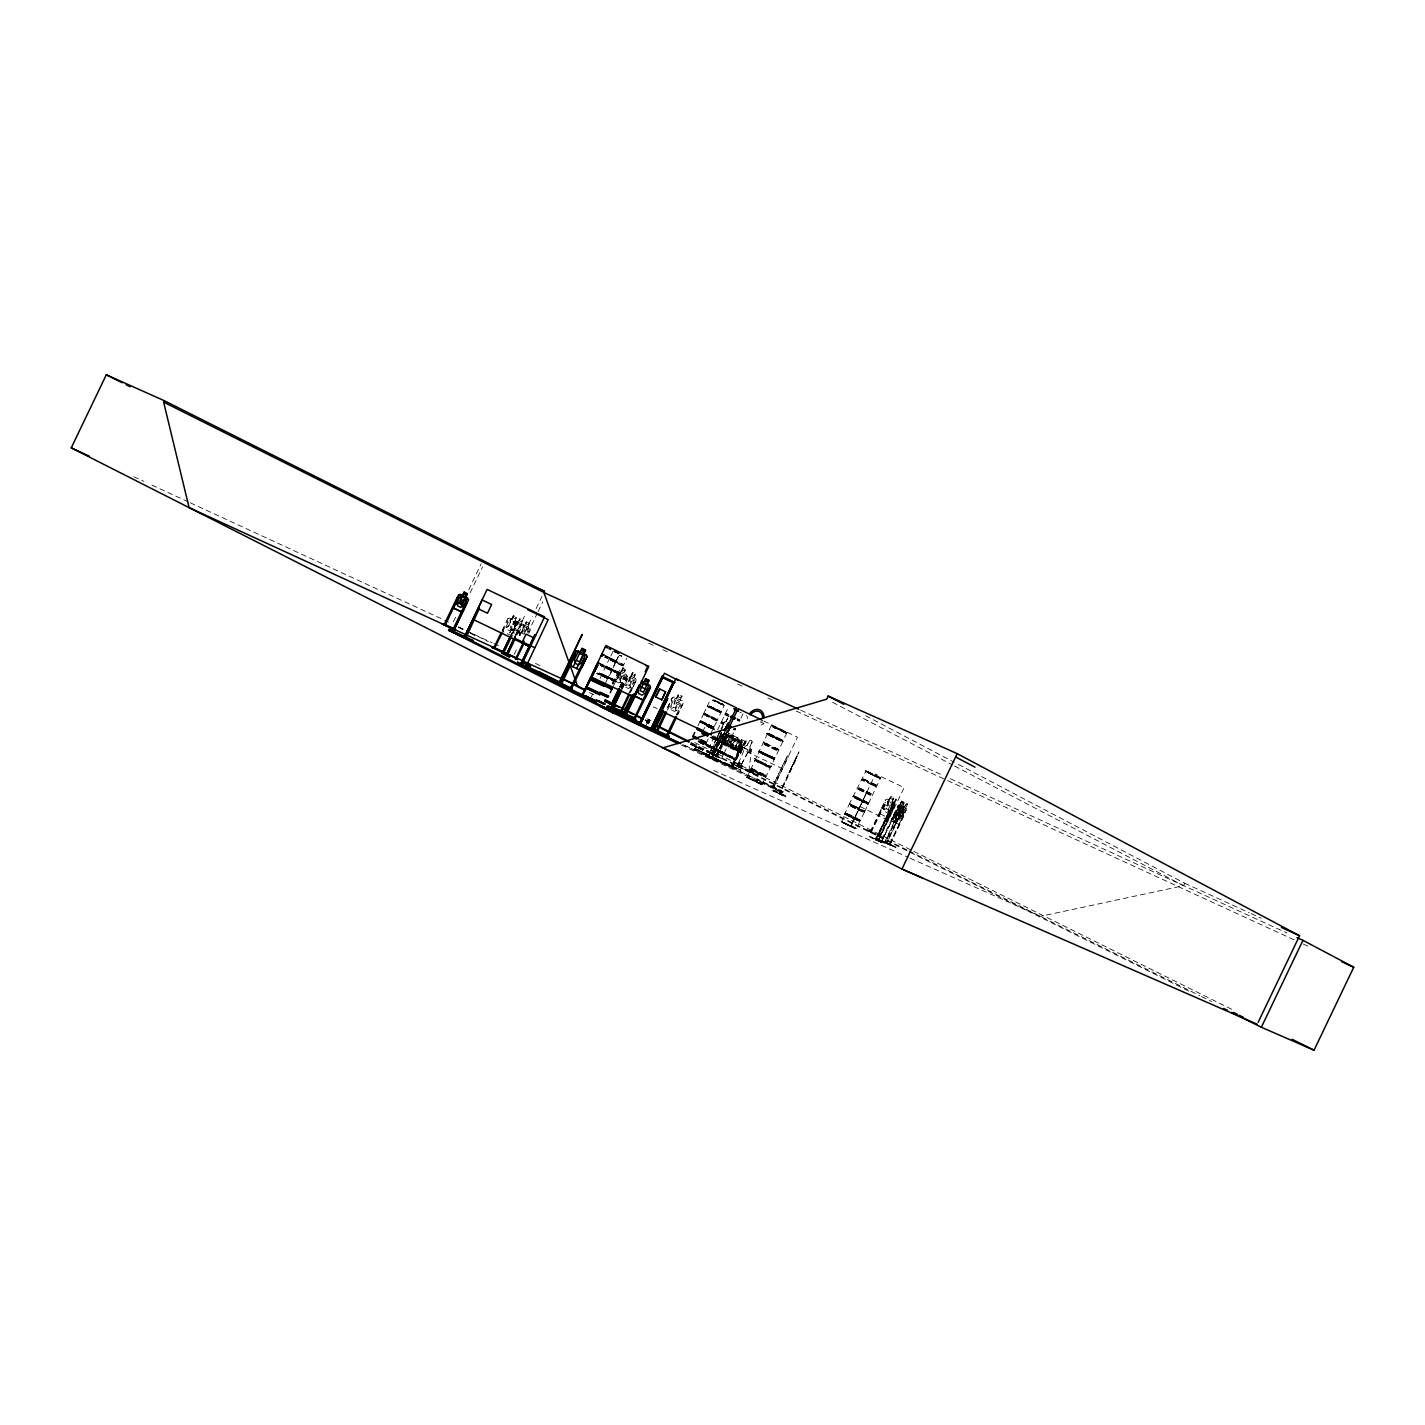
<?xml version="1.0" encoding="UTF-8"?>
<svg xmlns="http://www.w3.org/2000/svg" width="1425" height="1425" viewBox="0 0 1425 1425"><rect width="100%" height="100%" fill="white"/><g stroke="black" fill="none" stroke-linecap="round" stroke-linejoin="round"><path stroke-width="0.75" stroke-dasharray="5 3.75" d="M597.841 673.9L596.95 673.508L605.34 677.445L596.772 673.419M612.429 680.331L612.251 680.099M706.337 725.004L710.63 726.857M721.246 704.288L722.742 704.431M739.112 741.534C716.258 732.254 744.384 740.448 730.206 741.107L731.417 745.667L729.262 741.552C723.686 744.741 724.043 739.7 728.977 740.43L727.641 735.336L729.44 736.173M783.412 732.005L782.183 731.417L783.216 731.738M864.726 802.097L863.71 802.008M869.678 773.65L880.258 778.638M902.47 808.278L904.376 802.489L901.58 801.117L899.781 805.214M864.227 812.321L864.672 811.502L849.211 804.234L866.062 770.889M901.366 805.962L903.147 801.901L896.058 816.828L902.916 801.776L901.544 801.277M716.365 710.345L721.014 712.553L720.623 711.324M724.149 753.344L735.478 728.442M741.321 742.283L742.229 742.461L734.498 758.563L709.543 746.415L713.515 737.99L716.864 738.738L715.51 738.649M746.914 777.623L771.442 725.272L785.442 732.04M864.334 812.232L859.756 821.566L844.58 814.245L849.336 804.163M844.704 813.817L860.148 821.121L844.74 813.657M739.717 763.408C737.277 762.731 741.766 764.548 739.628 762.927M711.966 708.278L707.334 706.034L703.505 714.067L717.202 720.498L721.014 712.553L707.317 706.034L710.897 698.82M606.177 676.608L608.119 678.14L601.742 674.559L615.974 680.812M612.59 679.226L615.867 681.382L612.412 679.547M707.352 724.613C718.681 731.239 696.166 720.409 701.029 721.175M702.881 750.28L701.902 749.176M880.775 777.961L870.016 772.884M746.362 777.32L747.947 777.801M763.942 753.718L765.938 754.644L758.848 751.046L766.223 754.057M710.434 757.922L715.884 760.059L708.884 756.087M715.564 760.718L710.558 757.263M771.513 786.707L775.681 788.88M771.94 786.938L771.637 786.066L775.895 788.381L771.655 786.083M883.019 837.366L876.482 835.086M883.197 838.132L875.983 834.943M864.69 811.502L880.65 777.89L879.225 777.177M740.715 753.13C754.11 723.223 739.628 750.102 740.982 751.794M732.432 767.042L744.848 741.428M746.112 741.891L728.923 733.572L726.251 737.01L723.401 735.46M730.259 766.062L724.88 763.123M736.903 768.912L723.74 762.696M738.435 763.07L739.664 763.836L738.649 762.642M739.878 763.479C738.453 763.39 740.288 762.607 739.29 763.658M739.486 763.551L739.094 762.642M748.214 777.997L753.683 780.223M741.748 747.021L748.909 750.245L741.41 746.255M716.9 759.632C720.053 761.573 712.625 757.797 718.093 759.917M694.83 748.392L714.62 757.975M503.488 627.748L502.9 631.613L510.72 635.372M503.007 631.542L503.577 627.784M740.27 763.283L738.488 762.838L739.254 763.479M603.933 675.29L607.299 676.358M894.027 805.018L889.503 814.655L890.874 810.38C883.037 824.273 897.376 794.331 891.765 808.581L896.361 799.461L894.473 803.682M902.702 808.402L903.664 807.049L895.933 823.151M903.432 806.942L903.076 808.581L906.478 803.504L904.412 807.583M731.916 765.777L740.608 770.07M740.572 770.034L724.345 762.339L733.109 766.65M737.063 764.477L741.303 766.347M906.068 810.006L906.442 808.385M697.983 741.018L721.424 752.543M741.16 766.614L737.277 764.566M612.803 684.142L613.48 680.348L615.903 681.293M612.928 684.053L613.641 680.402L612.162 679.654M621.817 689.807L622.6 685.763M738.364 741.338L740.145 742.318L736.102 743.903L737.188 748.357L735.051 744.384C729.262 747.626 729.582 742.603 734.801 743.351L733.59 738.756L735.817 742.853C744.776 742.514 739.254 742.389 737.687 740.982M894.437 804.181L887.116 817.273L880.027 813.817L880.935 809.738M880.24 813.764L881.042 809.774M618.486 656.123L616.081 661.485L610.773 658.867M721.175 712.162L707.637 705.535L721.246 711.77M742.977 713.729L739.735 720.961L737.527 720.729M649.497 719.483L648.589 723.651L648.963 719.215L646.148 722.493L648.856 719.162L648.357 723.526M730.402 766.525L715.973 759.614L727.605 735.336L731.221 737.331M721.353 758.599L706.408 751.42L716.169 755.339M712.268 754.431L721.994 733.269M896.503 814.637L895.595 818.11L896.752 818.645L898.89 815.723M894.775 813.853L893.849 817.344L894.989 817.861C912.552 784.017 892.21 832.058 898.498 813.069L895.969 816.774L897.109 812.446C888.719 825.556 903.29 795.809 899.371 811.288L901.811 807.904L898.284 815.438L897.127 814.922M899.603 816.08L898.676 819.535L899.798 820.052L905.748 808.046M776.233 736.957L783.055 741.053L766.062 776.536L750.298 768.93M876.411 839.165L877.942 839.663M876.428 838.434L882.449 841.748M708.225 738.952L706.515 742.728L699.301 739.201M894.508 805.303L878.014 840.75L894.953 803.736M720.177 736.28L721.317 732.539L720.177 736.28L724.345 738.346L726.608 735.14M706.533 756.123L717.808 761.591L706.693 756.265M648.108 723.437L649.373 719.429L647.52 723.17M710.38 745.934L712.678 747.626L698.927 741.089M741.196 752.079L726.732 744.954L726.233 745.97L726.732 744.954M608.261 677.837L604.717 676.537M786.903 732.984L783.198 740.341L767.737 732.931L774.719 736.298M884.195 841.943L895.933 847.768L875.164 838.363L887.454 843.529M888.968 812.018L887.811 815.438L890.465 812.678M711.36 747.181L734.427 758.777L722.332 752.81M894.348 817.558L892.816 821.744L899.46 806.782M892.762 816.863C886.777 829.831 900.992 799.639 897.892 806.123L881.042 841.231L884.907 842.852L901.687 806.105L884.408 842.603L885.798 841.783M647.858 723.277L649.301 719.376M872.1 837.793L884.391 843.048L871.94 837.757M616.437 662.322L609.437 658.546L616.063 661.432L612.038 669.928L609.847 668.824M616.17 660.986L605.411 655.749M739.896 720.231L737.42 718.948M885.335 819.25C891.159 809.097 881.772 820.586 887.294 820.087L889.432 816.151M747.127 745.293L749.123 741.517A1.977 1.532 -64.7 0 1 751.349 740.394A1.977 1.532 -64.7 0 1 751.723 742.781L749.888 746.629L751.866 742.853A1.977 1.532 -64.7 0 0 751.349 740.394L751.207 740.341A1.977 1.532 -64.7 0 0 748.98 741.445L747.127 745.293A3.954 3.046 -65 0 0 743.886 750.619L737.883 764.619M769.055 746.718L762.624 743.618L778.086 751.011L771.637 747.911M791.035 768.538L788.969 772.688L798.98 751.866L778.958 793.689M797.056 756.034L791.819 766.864M773.241 790.572L785.87 796.468M796.254 758.011L796.967 755.998L791.908 767.113M910.076 858.171L1040.41 916.346L1183.605 885.691L1184.763 883.268L956.211 763.283M453.417 621.763L456.303 615.76M468.754 589.772L481.223 563.766M470.108 592.871L482.576 566.847M502.081 630.527L507.834 618.664L511.753 619.056L513.356 615.653L516.723 617.257L515.066 620.641L518.005 622.048M502.989 630.972L507.781 621.158L506.873 620.73M513.41 615.814L511.789 619.198L509.58 619.537L506.552 625.86L506.908 629.369L510.025 630.865L513 628.959L516.028 622.636L514.906 620.694L516.527 617.31M515.832 625.023L511.112 634.873L515.903 625.058L516.812 625.504M518.041 622.208L519.608 618.646L522.975 620.249L521.158 623.687L522.298 625.628L519.27 631.97L516.295 633.893L513.178 632.397L512.822 628.87L515.85 622.547L518.059 622.208M512.964 633.341L517.845 623.438L517.222 621.674L517.702 623.42M514.71 636.637L525.843 613.427M514.959 636.761L520.713 624.827L522.352 624.132M516.242 634.98L519.983 627.178M516.812 635.176L520.659 627.338L519.733 626.893M519.413 632.041L519.787 635.55C523.759 632.077 523.402 619.465 523.153 630.794L519.038 633.804L523.509 631.881M519.715 635.55L524.097 626.448L523.474 624.667M526.288 621.977L524.667 625.379L522.458 625.7M514.158 654.467L517.043 648.464M524.703 632.468L532.362 616.491M536.192 608.493L541.945 596.487M527.392 631.97L529.405 623.473L527.945 626.804L530.741 629.618M527.838 632.985L537.207 613.445M538.133 611.485L542.818 601.724M528.853 633.217L530.599 629.618M591.09 697.252L592.604 694.064M600.174 678.264L609.294 658.849L623.348 665.653L626.822 658.154M612.982 651.528L609.829 658.118L618.646 662.269M604.342 676.519L607.103 677.338L601.831 674.755M604.61 676.554C605.429 681.186 617.381 669.109 606.106 668.165M604.2 676.875L605.981 677.142M605.411 683.377C609.686 672.796 616.651 668.735 606.569 667.132M599.907 663.462L612.162 669.34L615.529 662.322L610.292 659.793M611.503 659.472L609.508 658.51L616.206 660.897L619.447 654.128M612.483 679.85L615.19 681.649M612.162 683.127L619.323 670.587L617.862 671.353M612.928 683.501L617.613 673.74M613.124 683.608L617.809 673.829L616.829 673.366C621.817 676.572 627.41 661.592 618.04 663.124M613.249 686.423L619.163 674.114L613.89 671.727M621.282 671.656L622.885 668.289M623.829 672.885C628.283 666.098 622.458 672.012 624.702 674.666L621.674 680.972L618.984 682.985L616.384 681.72L616.277 678.353L619.269 672.066L621.211 671.62L622.796 668.093L625.646 669.465M619.733 686.814L624.417 677.017L619.928 686.903M620.498 687.188L626.27 675.379L625.789 673.687L619.269 670.552M620.712 687.277L625.397 677.481L624.417 677.017M621.46 688.026L627.249 676.056L628.763 675.201L635.871 678.603L636.334 680.402L630.456 692.39M621.674 688.132L627.338 676.163M622.28 688.435L626.982 678.638L622.493 688.524M630.883 676.216L632.558 672.564L635.639 674.043L633.84 677.641M632.629 672.6L630.865 676.358L628.781 676.839L625.539 683.59L625.664 687.206L628.478 688.578L631.382 686.405L634.624 679.636L633.68 677.712L635.586 674.007M629.618 691.998L634.339 682.165L635.158 682.575M631.507 690.038L636.138 680.366L635.71 678.674M667.31 707.94L672.226 697.769L674.061 696.967L682.717 701.118L683.377 703.095L677.516 715.029M667.452 707.976L672.315 697.876M667.452 710.184L672.155 700.566L671.139 700.085M682.094 696.148L680.099 700.013L681.346 702.187L677.944 709.294L674.631 711.431L671.157 709.775L670.765 705.838L674.15 698.731L676.626 698.357L678.389 694.367L682.13 696.166M676.626 698.357L678.442 694.563M676.483 714.531L681.203 704.912L682.219 705.393M683.198 703.077L678.336 713.23L675.361 716.312M697.965 725.877L703.522 714.032L708.991 716.615M713.444 700.352L715.475 701.029M713.676 700.174L721.852 704.591M713.195 699.853L714.317 700.922M694.794 749.069L697.947 741.214L710.665 747.395M702.561 731.898L705.981 724.826M709.062 727.231L714.353 729.137M712.179 727.748L710.167 726.287M709.757 727.088C707.245 726.358 713.622 728.977 706.159 725.254M721.656 704.484L717.897 702.614M710.434 734.303L717.167 720.516L711.698 717.879M714.139 708.243L707.851 705.215L721.299 711.663L724.363 705.268M717.666 761.413L702.614 753.308M706.177 754.733L709.739 746.201M717.648 729.814L728.834 706.426M710.238 757.922L712.215 758.937L707.619 756.479L708.189 755.339L708.528 756.924M719.963 730.865L707.904 756.622L721.299 729.083M720.908 728.905L725.058 721.442L723.953 722.618M708.439 756.889L720.106 731.951M720.729 731.239L723.562 725.325M725.895 721.852L727.748 717.951M725.877 721.994L727.872 718.004M720.284 734.766L711.182 753.683L716.811 756.568M721.673 733.109L711.752 753.967L721.513 733.038M712.553 753.077L711.627 752.614L712.072 754.27M722.671 734.356L711.271 758.563L722.546 734.285M722.796 734.73L711.307 758.474M726.02 728.977L711.609 758.652M724.096 733.626L712.055 758.937L727.356 727.178M729.012 727.979L713.818 759.757L728.87 727.908M715.867 756.087L729.582 727.623M730.384 727.997L714.531 760.077L715.065 758.902L729.404 765.617M716.454 756.408L729.903 727.765M730.117 727.552L714.513 760.059M729.119 736.903L724.719 734.801M733.875 735.959L730.437 735.71L726.233 744.473L728.513 747.163M730.508 735.745L726.322 744.509L727.979 745.328L715.207 739.147M731.239 738.007C732.717 738.738 727.854 735.46 734.213 738.809M730.348 737.58L723.045 733.483L738.025 740.288M731.078 735.87L731.827 734.962L731.078 735.87L745.649 742.799L744.42 742.211M716.383 758.83L720.391 760.897L718.396 760.647M731.987 737.883C727.391 738.15 735.247 736.778 728.834 735.211M734.534 748.428L738.649 739.824M736.6 737.277L738.88 739.807L734.659 748.606L731.221 748.499M739.094 741.695L730.865 737.348M729.244 764.708L723.918 763.23M738.702 746.362C740.875 741.962 736.672 749.425 742.229 748.143L740.448 747.288M737.705 749.978L736.048 750.868L738.863 747.626M729.44 765.528L730.704 766.543L734.303 758.937L717.113 750.708M740.59 746.967L742.389 747.84L740.59 746.967L731.47 766.472L741.712 745.311L742.657 745.774L732.414 766.935L741.908 745.756L739.539 744.616M732.129 766.757L741.41 747.359M742.069 747.68L741.908 745.756M740.43 752.952L746.112 741.748M741.998 765.759L741.285 767.238L735.923 764.655L736.636 763.177M737.028 765.207L738.702 762.161L737.206 765.278M737.313 765.724L738.203 763.871M736.404 768.734L727.979 764.673M739.949 762.785L738.293 765.831L739.949 762.785L738.524 762.09M740.43 765.065L739.539 767.469M741.428 767.772L742.318 765.92L740.109 764.904L739.397 766.383L741.285 767.238M751.313 772.279C734.73 763.141 762.963 776.963 756.693 775.218M747.217 770.23L749.817 770.729L747.484 769.607M748.873 770.996L758.082 774.897M751.973 772.403L753.95 773.811M775.485 727.979C781.203 730.437 763.462 723.473 774.79 727.284M752.97 773.027L754.822 773.864M764.976 755.25L773.989 759.507L758.777 751.313M776.269 728.496L774.06 726.839M763.016 753.789L765.563 755.41L762.268 753.772M774.951 727.89L775.699 727.73M756.728 779.938L757.209 778.958L758.688 779.618L758.207 780.615L756.728 779.938L782.646 792.817L783.127 791.837L757.209 778.958M782.307 731.31L783.429 731.435L779.76 729.6M782.218 731.435L783.429 731.452M783.483 732.04L786.743 732.967L785.033 732.129M761.823 784.783L765.955 776.607L750.28 769.108M773.775 786.618L772.671 786.083L772.261 787.312L787.295 755.838L788.435 756.39L773.49 787.9M763.818 720.997L797.448 737.206L773.312 787.811L772.243 787.295L787.295 755.838M772.956 790.804L773.543 789.913L786.083 796.005L785.603 796.878L772.938 790.804L785.603 796.86M776.144 789.29L775.841 788.346M779.083 793.707L780.366 792.549M795.738 760.273L779.564 793.974L795.186 760.059M781.915 791.285L782.254 792.728L781.915 791.285L681.952 744.135M841.534 822.118L844.58 814.245L859.774 821.584L856.14 829.101L854.662 828.477M843.921 823.044L841.249 821.263M852.88 796.985L853.504 795.684L856.389 797.002M858.171 799.585L856.354 798.232L857.494 798.766M871.833 774.559L868.894 772.671M856.283 798.517L857.903 798.98L853.611 796.807M865.118 771.406L870.301 773.348M878.708 840.162L904.18 787.615L875.502 774.06L850.476 826.197L853.628 827.587L847.216 824.737L855.819 828.62M850.992 826.447L866.062 793.778L851.063 826.482L851.847 825.396M864.922 802.596L864.209 801.865M876.909 776.928L875.823 776.572L876.998 776.572M866.418 830.169L873.917 832.823L866.489 830.116M879.474 835.175L879.225 836.404L894.633 804.217L894.134 802.364L887.223 799.051L885.566 799.87L870.194 831.897L871.067 830.971M870.533 832.058L885.727 800.013M871.067 832.342L885.584 802.613L870.907 832.253M894.205 802.4C888.808 801.937 898.071 796.29 890.946 796.326L889.253 800.031L887.152 799.015M892.103 801.545L893.938 797.751M893.796 803.201L892.21 804.27L875.36 839.735L892.869 806.123L878.245 835.905M877.729 840.572L875.36 839.735L892.941 803.451L892.032 801.509M893.76 803.344L895.613 799.087L892.602 804.448M879.189 835.014L878.299 835.941M877.444 840.465L878.869 839.663L878.032 839.289M894.152 807.298L878.459 840.055M881.042 841.231L881.968 840.18L881.915 841.623M897.483 808.883L881.594 841.498L899.62 805.303M899.763 805.357L901.58 801.117M884.961 842.87L885.246 841.516M900.778 810.415L885.281 842.994L881.576 841.498M902.684 808.331L885.958 843.244L889.895 844.9L905.534 812.66M902.292 811.128L886.564 843.547L886.528 842.068M903.129 808.545L886.51 843.511M886.831 843.636L887.401 842.46M905.659 808.171L907.654 804.074L906.336 803.433M886.243 843.351L890.144 844.989L889.806 843.404L889.289 844.598L906.14 809.988L889.61 844.74M892.335 845.524L875.431 838.274M896.04 847.038L875.68 837.793M785.905 796.237L773.294 790.091M796.254 757.512L796.931 756.141M723.116 735.371L720.676 738.702L717.416 737.046M645.329 726.661L649.123 719.304M616.01 662.732L609.188 659.437L623.117 665.92M715.724 740.127C707.691 737.152 724.951 742.942 711.788 737.01M724.345 754.698C709.507 747.929 715.386 749.657 709.686 746.433M845.292 812.784L860.504 820.07L845.328 812.784M747.769 752.507L740.608 765.973L747.769 752.507A3.954 3.046 -65 0 0 749.888 746.629M869.784 836.208L881.754 842.638M869.357 836.796L881.612 842.692M646.897 722.867L649.034 719.269L646.647 722.707M893.992 822.118L896.218 818.413L893.956 822.278M901.01 820.586L898.765 824.416L901.17 820.693M895.737 823.044L898.017 819.25M701.902 721.691L700.031 721.21L701.296 721.762M725.022 723.081L721.495 721.745L723.971 722.938M880.365 840.376L896.04 847.109M700.103 721.175L712.518 727.106M705.82 724.773L709.009 726.714M771.513 725.307L775.129 727.445M739.878 752.632L740.822 752.988M702.543 753.344L713.177 758.991M724.256 738.15L726.447 735.051M767.63 733.091L783.055 740.929L775.984 737.509M847.519 824.754L851.776 826.518M847.768 824.238L845.755 823.543M646.398 722.618L648.892 719.197M893.261 803.112L892.21 804.199M706.925 751.011L721.549 758.795M715.671 755.731L706.693 751.456M739.913 763.711L738.31 762.892M615.938 661.823L613.801 660.862M751.331 749.675C749.853 750.886 746.166 752.863 748.232 749.051C753.077 746.629 752.24 755.713 748 751.598M724.096 762.803L740.679 770.854M887.045 817.238L889.823 814.067M619.305 687.295L621.941 684.428M628.888 693.084L631.667 690.145M899.335 806.799L900.564 805.57M899.46 806.853L900.511 805.713M724.719 734.196L726.928 731.809M696.273 749.318L697.662 750.227M721.264 722.101L723.651 723.401M844.954 813.248L860.362 820.693L845.096 813.069M510.702 635.229L513.392 632.486M866.881 830.276L873.632 833.269M867.184 829.795L873.828 832.841M723.971 742.888L725.699 743.636C719.821 741.338 732.129 746.54 726.429 744.117M715.51 760.558L710.398 757.797M724.666 763.586L720.231 761.431L723.633 754.128L719.607 751.83L721.406 752.721M863.675 801.705L868.484 803.807L867.059 802.132M849.211 804.234L864.654 811.644M737.99 741L738.738 741.356M876.304 776.785L877.159 777.195M604.236 676.75L605.661 677.659M726.162 736.974L728.941 735.977M738.898 747.484L737.046 748.891L731.755 746.29L730.384 743.316L732.04 739.824L735.211 739.076L740.519 741.641L740.572 743.993L743.512 745.257M889.645 810.326L886.742 812.553L883.945 811.181L883.874 807.53L890.946 796.326M524.525 631.489L528.515 628.603L524.186 630.349L523.919 626.43M760.825 751.777L762.197 752.863M706.177 724.862L702.24 723.045L703.843 723.366M868.609 773.045L879.831 778.424M757.779 775.467L734.908 765.172L736.315 763.016L738.524 764.032L737.812 765.528L735.923 764.655M758.047 775.859L735.728 765.599M739.041 767.256L735.71 765.563M739.486 741.338L730.74 736.048M742.122 742.585L739.486 741.321M754.662 774.22L753.825 773.241L757.922 775.271M761.092 725.04L763.942 723.651L762.713 723.063A10.67 8.158 -64 0 0 763.658 720.444M727.427 734.303L729.012 733.608M507.906 618.753L509.473 618.094L530.029 627.944M515.743 620.962L514.069 621.656L509.152 634.624L514.354 621.834L511.254 620.338L508.208 626.662L511.326 628.158M900.297 807.138L896.539 814.655L895.399 814.138L898.979 806.639L897.982 810.665L900.743 807.458M742.942 747.021L739.86 745.863L742.71 747.484M865.812 801.634L854.662 796.682L859.881 799.496M734.196 739.13L729.974 740.002L727.516 736.048L730.633 737.544L727.498 736.048M747.145 777.106L762.161 784.694L758.812 783.055M755.108 781.043L762.161 784.231L750.013 778.264M739.468 767.149L738.667 766.739M772.493 758.278L774.505 758.367M720.213 761.413L718.752 760.469M880.561 778.21L868.983 772.706M606.89 677.16L615.547 680.972M858.117 798.196L853.147 795.934L867.843 803.166M868.306 803.842L866.685 803.023L867.807 803.611M847.857 824.647L840.999 821.78M730.491 735.852L733.839 736.102M730.419 766.579L721.905 762.589M727.48 764.922L730.704 766.044M716.419 759.187L718.645 760.665M708.599 755.678L709.08 755.784M704.075 753.023L708.581 754.983M706.426 754.252L708.813 755.713L707.53 755.036M707.103 754.876L705.945 754.502M695.453 748.659L694.581 748.837M702.828 750.227L701.688 749.639M702.828 749.96L696.451 747.359M702.863 749.764L696.593 747.092M712.001 748.588L698.571 742.051M705.856 743.547L706.533 742.763L700.085 739.807M774.167 759.062L771.602 757.298L772.973 758.064M706.497 742.229L704.377 741.089M774.505 758.349L770.141 755.945M758.848 751.652L763.105 753.825L761.983 753.807M771.78 757.013L759.204 750.761L761.003 751.581M729.885 736.743L733.43 738.524M731.025 736.921L731.933 737.17L724.221 733.145M731.809 736.85L725.325 733.537M878.299 840.857L875.556 839.806M713.177 728.264L712.162 727.748M710.861 725.735L713.498 726.946M713.854 727.106L702.133 721.478M856.372 828.531L851.687 826.144M761.858 784.748L746.86 777.605M746.682 777.053L750.031 778.264M753.522 780.544L746.914 777.605M881.861 840.554L885.228 841.961M886.795 842.567L890.091 843.956M730.615 766.062L729.083 765.332M749.586 770.996C747.947 765.973 752.453 756.657 750.191 750.013M707.993 755.392L706.319 754.413M720.266 760.879L718.61 760.148M606.712 678.104L605.554 677.534L607.691 678.585L604.485 676.875M706.8 754.324L708.225 754.929M615.689 681.399L614.798 681.025M778.745 749.443L772.368 746.379M601.653 675.218L605.999 677.303M603.844 676.269L605.215 676.928M885.424 819.126L887.33 819.945L889.449 816.169M751.581 768.431L764.94 774.826M604.699 675.895L602.223 674.506M875.876 839.984L893.137 804.644L889.36 812.197M698.588 742.069L710.363 747.858M724.007 753.362L722.35 752.632M653.202 706.871L657.228 708.599M705.874 743.565L699.657 740.679M732.931 767.167L742.122 748.089M737.313 750.583L728.407 746.183M761.253 784.534L756.853 782.503M841.641 821.637L842.781 821.904M847.216 824.737L853.682 827.391L849.763 825.2M854.893 827.961L855.891 828.406M714.994 700.815L718.734 703.113M774.577 727.195L782.183 730.882M714.833 701.011L713.123 700.352L717.007 702.258M786.725 733.002L782.2 730.847M748.535 777.569L747.021 777.284M747.163 777.605L748.285 778.103M723.775 705.5L720.676 704.021L723.027 705.143M786.012 733.216L775.271 727.872M721.157 722.19L722.92 723.027M695.311 748.82L697.912 749.782M696.362 749.318L695.204 749.105L701.171 751.901M718.556 760.38L719.767 761.146M713.604 770.462L908.063 857.262M880.062 777.64L879.029 777.159M868.413 803.522L861.751 800.191M859.524 800.262L852.88 797.02L857.654 799.372M856.55 798.659L868.039 804.288L864.441 802.524M868.003 804.306L866.56 803.611M763.818 776.358L765.581 777.088L750.156 769.66L763.836 776.358M870.105 773.597L865.794 771.21M854.056 795.969L854.858 796.539M868.68 802.952L861.983 799.692L865.563 801.669M853.183 796.237L859.916 799.443M868.662 803.219L865.634 801.456M751.563 768.431L757.904 771.388M762.072 753.326L765.795 754.929M763.426 753.985L769.233 756.693M763.248 754.413L761.823 753.558M769.856 757.316L771.067 758.082L769.215 756.728M721.941 751.83C716.294 749.621 738.15 759.258 732.877 757.227M722.511 752.097L724.256 752.845L721.798 751.581M721.62 752.275C715.902 749.479 727.872 755.784 722.137 753.059M721.246 753.255L719.5 752.507L733.911 759.4L728.068 756.479M721.816 753.522L723.562 754.252L710.986 748.143M871.904 831.398L870.835 830.882M879.118 834.979L879.938 835.388M783.127 791.837L781.648 791.16L781.167 792.158L782.646 792.817M878.584 835.121L871.53 831.612M705.945 741.98L700.298 739.343M712.072 746.896L709.899 745.97L726.875 754.146M734.89 765.136L757.868 775.503M1184.763 883.268L1249.208 912.73M1251.221 913.639L1261.303 918.252M611.485 670.765L600.691 665.582M708.528 726.964L714.157 729.547L708.973 727.178L709.846 727.605M741.428 741.98L739.611 741.018L740.751 741.926M731.916 737.847L730.045 736.868M857.405 809.257L864.084 812.588L848.89 805.25L850.44 806.087M854.911 827.961L851.776 826.518M854.697 828.495L841.498 822.1M800.707 710.184L942.281 775.058M950.368 778.762L1286.953 933.001M615.867 661.877L605.019 656.658L606.658 657.477M700.174 721.531L706.373 724.434M712.838 727.623L713.889 727.445L707.317 724.666M700.601 722.208L703.095 723.473M706.052 724.862L707.744 725.628M710.879 726.982L712.642 727.961M727.356 765.172L728.763 765.831M648.66 643.209L654.716 645.988M662.803 649.711L668.859 652.49M737.562 684.053L743.618 686.832M767.861 697.983L773.918 700.762M796.147 710.986L945.648 779.689M947.661 780.615L1295.165 940.304M1303.234 944.009L1309.308 946.806M615.529 662.322L604.841 657.174M612.002 680.117L613.498 680.901L597.2 673.063L610.417 679.44M726.02 743.298L724.648 742.728M726.59 743.565L728.335 744.349L724.63 742.728L724.506 740.448L721.62 739.183M725.485 744.188L723.686 743.369L738.435 750.369L711.592 737.438M725.325 744.723L723.633 743.832L734.89 749.443M725.895 744.99L727.267 745.56M737.331 750.583L734.873 749.443M458.458 627.214L464.354 629.939M466.331 630.848L491.928 642.657M493.905 643.566L499.801 646.291M691.196 744.26L692.639 744.705M691.054 744.527L695.703 746.718M699.764 748.944C705.428 752.97 708.492 740.341 700.637 740.911M707.833 754.769L709.258 755.428M719.5 760.558L713.676 757.851M706.96 754.947L698.357 750.868M720.943 761.805L706.141 754.716M771.709 725.735L772.653 726.216M785.407 732.005L786.903 732.717L783.679 731.078M774.096 727.284L775.538 727.979M775.004 727.73L774.452 727.658M615.101 680.402L616.027 680.58L615.048 680.099M602.169 674.613L604.788 675.699M133.772 476.734L143.872 481.383M151.941 485.106L188.243 501.867M190.255 502.793L448.43 621.977M869.998 773.704L865.367 770.604L870.265 772.849L868.484 772.047M715.101 701.296L712.999 700.281M866.899 771.673L865.296 770.943M870.372 773.882L869.784 773.116M614.549 670.356L619.768 672.867L606.195 666.366M528.711 631.204L529.708 631.667M723.188 742.924L723.633 744.776L740.626 753.184M737.776 750.084L741.962 741.356L740.644 743.868M700.298 741.125L705.215 743.44M711.039 746.433L707.922 744.972M711.663 746.718L721.798 751.581M710.879 746.949L698.517 740.982M732.877 757.245L727.908 754.894M711.146 747.626L716.152 749.978M876.464 785.175L861.858 778.157L868.573 781.345M729.636 737.152L731.47 738.114M740.056 742.193L741.089 742.674M772.884 757.352L774.63 758.136L772.831 757.601M760.683 752.168L758.919 751.331L760.327 752.044M770.961 757.459L772.51 758.26M759.258 752.436L762.126 753.7M763.658 754.591L761.573 753.593M853.557 796.771L854.555 797.198M854.786 797.02L853.771 796.45L863.692 801.669M724.345 740.519L723.74 744.669M741.712 749.016L738.827 747.448M715.35 759.044L714.477 758.652M843.885 823.027L847.537 824.754L845.631 823.81M772.671 726.18L774.042 726.875M701.029 721.192L706.729 723.686M712.999 727.302L710.238 726.322L712.838 727.605M605.643 677.641L606.765 678.158M700.583 722.19L702.899 723.294M712.625 728.015L709.81 726.608L710.79 726.946M729.992 736.422L731.096 736.868M728.139 735.834L729.279 736.422M741.463 742.015L735.46 739.147M706.355 725.859L708.813 727.106M738.417 740.822L740.305 741.784M740.288 741.802L741.338 742.265M727.569 736.084L730.882 737.847M715.101 737.954L712.001 736.493M715.724 738.257L720.658 740.59M735.567 748.018L738.684 749.425L726.732 743.779M715.421 738.702L724.114 742.853M714.727 738.916C709.971 736.636 723.063 742.781 712.482 737.705M714.424 739.379L709.472 737.046M715.047 739.682L719.981 741.998M851.099 804.43L854.216 805.891M692.514 744.883L694.207 745.435M692.39 745.168L695.827 746.451M697.787 749.96L699.568 750.565M697.644 750.262L699.337 751.046M703.861 753.487L707.103 754.662L695.026 748.57M708.991 755.891L710.701 756.693M712.607 757.779L712.767 757.779M719.233 761.021L722.778 762.696M757.103 781.969L758.884 782.806M845.88 823.347L841.124 821.495M783.91 731.684L785.3 732.343M775.752 728.264L772.457 726.679M782.646 731.631L785.852 733.109M866.917 771.637L870.248 773.33M877.604 776.483L879.065 777.195M722.172 703.914L723.348 704.502M723.223 704.752L720.605 703.487M716.169 720.605L715.724 720.391M615.173 680.206L607.282 676.358M599.248 673.277L608.243 677.552M702.151 721.495L700.566 720.747L704.164 722.528M607.246 677.053L602.935 674.916L606.195 676.59M782.325 730.526L784.053 731.346M877.622 776.518L873.935 774.755M760.38 721.958L761.609 722.546A8.906 6.804 -64 0 0 762.411 720.355M876.482 785.175L870.337 782.254M893.119 803.041L895.007 803.932M764.049 742.407L769.803 745.186M778.762 749.461L764.032 742.389M741.428 739.628L741.962 741.356L741.338 739.735M701.848 721.994L706.533 724.132M605.963 677.285L602.597 675.682M703.594 723.704L702.115 722.992M707.708 725.628L709.151 726.287M760.986 751.563L762.482 752.275M867.13 802.489L864.084 800.814M863.96 802.132L864.868 802.72M735.567 748.018L732.022 746.326M728.424 746.183L720.961 742.657M682.682 744.527L782.735 791.73M681.471 745.132L782.254 792.728M720.712 703.255L722.19 703.95M728.05 714.424L725.557 713.248L727.302 714.103M727.73 714.887L725.218 713.693L728.407 715.243M737.259 719.483L739.807 720.676L738.061 719.839M722.724 723.473L720.925 722.635L723.437 723.847M733.768 728.781L735.514 729.618L734.267 728.994M716.169 720.623L703.398 714.495L708.795 717.096M626.359 678.336L627.196 678.728M722.564 724.007L720.801 723.17L723.277 724.363M733.447 729.244L735.175 730.063L733.928 729.44M884.765 802.222L885.584 802.613M893.457 806.408L892.638 806.016M605.643 675.575L599.337 673.099M769.625 755.802L772.92 757.37L769.536 756.034M762.339 752.471L766.116 754.252M856.265 797.216L864.013 801.01M736.957 740.768L735.104 739.878L738.649 741.552M771.192 757.192L769.34 756.39L773.918 758.438M865.581 802.15L855.944 797.875M713.408 735.87L721.246 739.593M722.902 740.359L782.378 768.663M694.118 745.613L697.591 747.27M699.461 750.743L708.546 755.535M702.133 752.347L704.003 753.219M710.808 756.408L712.66 757.263M713.587 758.047L715.457 758.919M721.05 761.538L722.902 762.393M755.001 781.274L757.013 782.2M775.913 727.391L777.89 728.3M775.396 727.587L780.383 729.653M870.105 773.152L872.047 774.113M873.561 775.521L875.484 776.447M714.78 700.316L716.454 701.1M714.424 700.548L716.33 701.367M729.119 716.08L725.022 714.014L728.193 715.671M737.046 719.91L739.628 721.103L737.847 720.266M871.851 784.178C887.864 791.801 850.387 773.793 865.919 781.345M728.941 716.597L724.88 714.673L728.033 716.205M871.548 784.676C887.722 792.353 850.529 774.559 865.723 781.88M898.819 804.911L906.567 808.438M626.27 675.379L625.7 673.776M733.982 728.353L735.728 729.173L734.481 728.567M617.15 673.312L605.269 667.613L606.248 668.076M709.294 724.987L710.808 725.931M605.393 676.038L612.447 679.493M610.791 678.674L612.59 679.208M598.874 673.793L607.014 676.911M604.36 676.073L605.483 676.608M610.417 679.44L612.892 680.544M708.991 726.572L712.5 728.228M721.638 741.232L730.936 745.631M730.704 746.13L712.696 737.259M731.791 746.825L738.56 749.978L726.429 744.242M762.286 762.268C733.928 749.069 791.249 775.984 763.693 763.141M854.216 805.891L864.797 811.074L849.603 803.753L851.17 804.573M762.019 762.803L754.876 759.489L770.569 766.988L763.444 763.693M699.889 740.216L706.355 743.155L700.868 740.466M706.087 744.099L707.94 744.972M724.345 754.698L728.068 756.479M849.941 814.851L851.847 815.759M759.276 772.332L766.329 775.556L764.922 774.808M757.655 771.905L750.53 768.609L766.187 776.144L759.044 772.884M717.309 701.617L719.055 702.454M619.59 655.251L621.371 656.106M717.185 701.848L718.93 702.721M605.518 655.749L609.116 657.477M612.554 659.169L608.974 657.459M613.373 659.757L623.669 664.709L618.646 662.269M612.358 659.686L605.233 656.212L608.742 657.94M775.752 737.972C802.827 751.011 749.283 725.236 772.225 736.333M868.324 781.862L861.502 778.638L876.945 786.012L870.105 782.77M613.106 660.202L623.527 665.35L618.45 662.767M773.989 737.829L767.077 734.498L782.467 741.873L780.74 741.018M775.485 738.506L780.757 741.036M529.601 623.42L526.235 621.817L524.614 625.201L521.318 623.633M520.642 624.845L517.524 623.348L514.478 629.672L517.596 631.168M524.115 626.501L527.232 627.998L524.204 634.339L521.087 632.842M609.045 668.307L619.643 673.384L614.353 670.837M608.457 668.183L599.604 663.925L602.935 665.546M612.714 670.088L606.587 667.256M863.782 791.356L857.013 788.096L872.421 795.488L865.598 792.193M604.378 667.381L600.78 665.653M707.477 724.363L709.223 725.165M599.266 672.974L601.118 673.829M607.192 676.554L610.915 678.407M599.159 673.17L603.897 675.771M599.034 673.455L602.971 675.094M725.236 733.75L727.088 734.623M706.996 725.343L710.861 727.106M732.379 737.901L734.338 738.542M767.647 754.858L769.625 755.82M713.212 729.226L715.065 730.099M767.558 755.09L769.553 756.016M767.363 755.446L769.393 756.337M857.512 798.784L856.354 798.232M861.519 801.242L863.443 802.168M778.371 728.674L772.047 725.628M779.92 729.262L785.175 731.827M776.055 728.478L774.274 727.623L778.014 729.44M779.546 730.045L783.305 731.862M718.218 701.937L719.946 702.792M718.093 702.222L719.839 703.024M774.452 736.832L767.452 733.447M715.012 708.617L720.623 711.324M610.559 659.312L614.62 660.968M604.734 657.157L606.462 657.976M617.987 663.64L623.028 666.081M711.788 708.742C696.397 701.296 731.417 718.182 716.098 710.79M900.796 803.379L901.437 802.043M903.236 804.555L903.877 803.237M905.57 805.677L906.193 804.341M709.436 715.76L704.377 713.319M712.09 717.007L717.488 719.607L704.377 713.319M603.202 665.065L599.961 663.516M606.783 666.757L611.129 668.752M864.262 790.376L857.583 787.152L872.777 794.438L866.062 791.196M609.989 668.289L612.162 669.34M709.187 716.205C687.028 705.535 734.783 728.442 711.894 717.47M863.995 790.893L857.209 787.615L872.634 795.007L865.812 791.73M608.974 668.806L610.684 669.625M614.139 671.264L619.537 673.74L605.393 667.007L607.495 668.111M769.518 745.702C745.132 733.893 797.394 759.133 772.136 746.914M711.449 718.325L715.724 720.391M771.905 747.395L778.495 750.53L762.749 742.942L769.286 746.183M610.47 670.124L606.231 668.076M863.532 791.873L856.87 788.613L872.047 795.952L865.331 792.692M708.403 724.702L702.578 721.994M708.474 724.523L713.676 727.569L712.518 727.017M610.844 678.068L615.066 680.117M605.643 675.877L610.63 678.532M703.879 723.045L710.558 726.483L703.54 723.223M724.31 732.949L729.44 735.656M604.681 675.575L602.009 674.417M607.192 676.982L615.796 681.15M610.63 678.532L612.305 679.333M599.106 673.58L604.432 676.127M714.495 728.87L709.899 726.768M724.078 733.43L733.269 738.132L734.641 741.107L732.984 744.58L729.814 745.346L724.541 742.763M598.928 673.936L600.798 674.827M606.836 677.73L608.618 678.603M768.128 755.25L763.568 753.148M722.849 733.911L728.905 736.725L727.338 735.977M765.368 754.413L767.95 755.624M748.624 770.533L747.341 769.892M694.83 746.237L701.723 749.657M711.805 756.942L714.531 758.171M711.716 757.138L717.737 760.095M847.679 824.434L849.674 825.413M753.077 780.081L762.143 784.516M868.306 772.065L877.853 776.536M868.163 772.35L869.998 773.205M714.014 700.031L715.599 700.779M727.302 714.103L728.709 714.78M736.814 718.627L738.221 719.304M602.882 674.933L604.592 675.771M860.166 798.908L855.053 796.45M602.739 675.201L604.467 676.056M612.144 679.689L605.269 676.501M858.224 798L860.059 799.14M861.591 800.547L865.242 802.346M763.408 753.54L761.698 752.632L773.793 758.83M767.968 755.535L769.874 756.55M861.341 801.01L865.011 802.792M710.434 737.313L716.169 740.145M739.878 712.197L741.285 712.874M721.513 703.522L722.849 704.199M712.393 700.049L713.729 700.708M738.221 719.287L739.842 720.088M903.129 802.043L904.394 802.667M906.318 803.593L907.565 804.181M703.932 722.974L701.296 721.691M709.793 726.073L713.195 727.73M606.159 676.269L607.317 676.822L602.49 674.132M769.892 756.461L771.602 757.387M769.749 756.835L771.459 757.673M857.672 808.741L864.441 812.108L849.033 804.68L855.784 808.046M855.552 808.581L850.44 806.087M701.26 739.575L704.377 741.107M877.836 776.5L879.243 777.213M866.917 771.388L868.342 772.065M783.055 731.827L784.765 732.592M729.493 735.46L731.542 736.707M865.367 802.026L866.81 802.756M730.508 736.636L728.05 735.567M771.851 756.764L774.113 758.153M865.26 802.328L866.667 803.059M613.73 680.028L614.87 680.58M761.841 752.329L759.08 750.957M724.47 736.903L723.526 736.44L722.457 738.684L723.383 739.13M859.97 806.497L888.488 820.39M712.874 736.761L725.859 743.102M697.662 747.092L699.248 748.089M693.262 745.239L694.83 746.237M699.123 748.357L690.43 744.402L691.588 744.954M714.62 757.975L717.862 759.81M722.137 762.126L717.933 759.614M709.793 756.533L711.574 757.423M714.388 758.456L716.454 759.881M847.75 824.843L842.656 822.314M728.781 736.244L730.027 736.885M760.327 751.973L761.698 752.721M728.585 736.707L730.562 737.687M613.356 680.776L615.208 681.667M740.626 747.377L741.588 748.018M715.724 740.127L727.267 745.56M752.988 780.277L748.072 777.587M755.535 781.541L757.459 782.485M710.398 745.952L699.657 740.964M865.937 770.907L866.952 771.388M867.006 802.364L868.021 802.881M699.301 747.893L700.69 748.82M693.156 745.435L690.662 743.957M708.617 726.839L710.131 727.552L705.607 725.521M708.35 755.482L709.917 756.265M845.933 823.703L841.765 821.602M696.807 750.102L698.375 750.868M602.632 675.699L601.653 675.201M535.462 663.373L541.429 666.348M646.968 718.788L650.958 720.765M694.759 742.532L911.804 850.369M913.799 851.348L1232.411 1009.648M745.542 769.019L753.148 772.653M458.458 626.751L468.611 631.792M470.357 632.682L488.419 641.66M645.24 719.696L649.978 722.03M691.072 742.514L906.941 849.923M908.936 850.921L1199.707 995.612M1201.524 996.538L1211.642 1001.561M458.476 627.374L468.38 632.308M470.357 633.288L476.288 636.245M589.451 692.603L595.418 695.578M645.115 720.337L651.082 723.294M690.84 743.102L1191.781 992.602M723.704 762.731L732.806 767.273M720.284 733.661L721.584 734.32M715.653 738.114L716.864 738.738M715.172 738.097L713.961 737.473M700.744 748.606L702.614 749.799M690.555 744.117L691.713 744.705M853.397 826.981L855.766 828.459M853.165 827.498L855.623 828.762M717.505 759.828L719.821 761.164M696.825 750.102L694.759 749.051M711.253 747.519C715.653 749.621 706.319 745.293 710.558 747.484M712.108 753.237L716.543 755.499M832.556 702.258L952.648 765.011M954.607 766.027L1183.605 885.691M865.581 715.706L954.251 762.25M771.317 786.725L775.538 789.005M710.612 757.352L714.513 759.436M749.372 748.713L749.96 752.543M726.447 744.473L728.585 747.056M746.771 715.528L747.573 718.627M887.508 801.295L887.508 805.998L883.482 809.275L884.444 809.881L887.757 807.12L888.63 811.929L888.737 806.621L892.656 803.308L888.488 805.446L888.541 801.367L887.508 801.295M630.171 677.659L630.171 681.577L634.321 679.493L630.42 682.735L630.367 687.99L629.44 683.216L626.127 685.906L625.165 685.318L629.173 682.094L629.173 677.178L630.171 677.659M620.57 672.832L620.552 676.465L624.417 674.524L620.783 677.552L620.73 682.433L619.893 677.997L615.885 680.099L619.643 676.964L619.643 672.386L620.57 672.832M754.644 759.952L770.408 767.416L754.662 759.828M512.038 630.01L510.88 629.743L510.631 625.717L506.178 627.623L510.293 624.631L510.061 619.75L511.308 624.168L515.636 622.422L511.646 625.308L512.038 630.01M518.237 633.003L517.115 632.86L516.848 628.692L512.377 630.598L516.491 627.606L516.26 622.725L517.524 627.16L521.853 625.397L517.863 628.3L518.237 633.003M676.875 710.469L675.61 710.309L675.325 705.66C671.157 711.022 667.523 706.622 674.933 704.431C672.101 697.733 677.587 697.538 676.073 703.932C680.224 698.802 683.305 703.077 676.447 705.197L676.875 710.469M903.877 808.99L902.773 812.909C910.522 800.28 896.735 829.065 901.9 814.673C895.541 826.714 902.631 805.321 904.893 809.436L901.33 816.863L900.208 816.347L903.877 808.99M718.895 732.967L717.541 737.099L719.019 733.02M754.538 760.505L769.963 767.933L754.591 760.558M513.695 616.651L513.16 617.773L515.155 618.735L515.707 617.613L513.695 616.651M519.983 619.643L519.43 620.783L521.443 621.745L521.978 620.605L519.983 619.643M526.573 622.814L526.039 623.954L528.034 624.898L528.586 623.776L526.573 622.814M620.677 672.743L617.666 679.03L620.285 680.295L623.295 674.007L620.677 672.743M623.028 669.038L622.493 670.16L624.168 670.961L624.702 669.839L623.028 669.038M630.295 677.57L627.053 684.321L629.868 685.674L633.11 678.923L630.295 677.57M632.807 673.58L632.237 674.791L634.054 675.664L634.624 674.452L632.807 673.58M676.02 699.622L672.618 706.729L676.073 708.385L679.476 701.296L676.02 699.622M678.763 695.489L678.158 696.754L680.384 697.822L680.99 696.558L678.763 695.489M727.106 737.42L725.432 740.911L730.704 743.476L732.379 740.002L727.106 737.42M734.32 740.929L732.646 744.42L737.954 747.021L739.628 743.529L734.32 740.929M888.648 801.384L885.353 808.242L888.149 809.596L891.444 802.738L888.648 801.384M891.195 797.341L890.607 798.57L892.406 799.425L892.994 798.196L891.195 797.341M713.693 737.847L714.94 738.488L713.622 737.918M611.824 670.32L600.958 665.137L611.824 670.32M898.801 824.273L891.177 820.871L898.926 824.327M716.365 755.054L717.309 755.517L716.365 755.054M621.603 656.088L619.822 655.233L621.603 656.106M851.473 826.625L849.549 825.681L851.455 826.66"/><path stroke-width="1.5" d="M662.518 676.839L639.344 724.096L651.314 730.081L638.774 723.989M640.181 724.666L663.106 676.822L662.073 676.323L639.629 723.188L651.831 729.083M585.728 658.991L584.713 658.51L570.214 688.471C570.802 686.672 571.87 688.186 572.084 689.451L553.897 680.633L570.588 687.687M635.479 719.215L635.408 718.289M524.062 641.09L515.529 658.92C520.374 658.332 504.308 654.36 502.598 652.579L510.168 636.832M502.954 652.205L505.038 652.953M515.85 658.421L517.881 659.187M517.702 659.561L515.387 658.742M453.168 628.942L455.697 629.85M668.948 736.85L666.17 735.745L666.722 734.623L666.526 735.906M669.109 736.244L666.508 735.247M519.947 664.602C530.171 669.857 517.578 661.645 520.695 664.834M728.086 724.666L728.211 722.956L726.305 728.068M609.864 703.772L615.6 706.355M618.503 710.238L624.471 713.48M624.649 712.928L618.468 710.149M571.104 661.396L570.481 665.618L579.227 669.803L582.255 666.74L579.156 669.786M464.194 609.063L461.397 611.895L453.506 608.154L458.512 595.062L462.484 595.454L464.123 592.034L467.471 593.637L465.832 597.057M640.359 723.294L641.179 723.668L639.861 724.488L623.046 716.561L634.713 722.546M623.135 716.597L639.985 723.366L623.313 715.76L622.832 716.757L635.212 722.813M640.199 724.613L622.832 716.757M621.781 713.836L630.099 717.951M634.446 722.386L634.962 721.584L623.313 715.76M651.617 729.244L634.944 721.602M523.385 662.518L530.634 666.098M523.385 662.447L530.438 666.526M630.26 718.022L619.091 711.912L630.331 717.862M553.969 680.491L565.155 686.031M554.165 680.063L565.458 685.425M564.442 686.886L552.74 681.471M583.092 655.197L579.654 653.363M1258.168 1022.277L1299.564 935.744L957.19 753.647L828.157 696.059L826.66 699.176L662.963 747.858M1231.538 1012.391L1261.357 1027.247L1302.949 940.34L1296.946 937.579M1261.357 1027.247L1314.046 1050.207L1353.75 967.219L1302.949 940.34M189.187 507.674L71.25 447.86L106.305 374.793L164.302 400.71L544.421 591.322L543.869 592.497L577.499 685.995M922.011 877.818L901.954 869.036L189.097 507.621L163.626 402.117L164.302 400.71M457.372 597.075L443.994 624.916L444.6 623.936L445.134 625.45L458.387 597.556L457.461 597.111M464.176 592.194L462.537 595.614L460.311 595.953L457.247 602.348L457.603 605.892L460.738 607.388L463.731 605.447L466.794 599.07L465.672 597.128L467.311 593.691M448.608 630.331L449.053 629.405L473.171 640.502L472.726 641.446L448.608 630.331L613.498 713.088L678.193 743.654M450.051 631.061L450.496 630.117M451.725 631.827L452.17 630.883M468.576 599.854L454.201 629.725L467.382 601.849L466.456 601.403L453.097 629.209L454.718 628.728M478.551 607.602L479.512 608.065L465.815 638.133L461.664 636.387M477.963 608.671L487.475 613.231L491.661 604.503L482.149 599.943L464.176 637.474L487.118 589.398L544.599 616.811L521.514 665.243L520.107 664.495L523.349 665.796M465.298 638.008L464.888 636.458M471.283 640.716L473.171 640.502M495.027 648.054L492.391 647.663M502.134 632.967L494.386 648.624C496.452 648.09 493.103 646.042 493.673 648.286L501.208 632.522M510.239 636.868L502.045 653.38M512.092 635.336L503.648 653.077L503.898 651.973M513.766 638.596L506.124 655.411L515.066 636.815M515.316 636.939L506.178 655.429M514.995 639.148L507.532 654.948M507.46 654.912L506.837 653.398M509.544 656.943L502.526 652.899M524.026 643.494L516.277 659.169L517.061 658.297M517.667 662.162L518.718 663.854L540.556 673.811L541.001 672.885L517.667 662.162L518.718 663.854M520.517 664.762L534.963 634.677L520.428 664.709M520.962 663.605L521.639 665.279L521.782 664.014M526.662 663.569L526.84 664.905L548.18 619.643L527.642 609.651M539.416 672.173L561.735 683.27L539.505 672.137L538.971 673.099L559.704 683.483L573.705 653.238M560.15 683.768L575.842 651.492L577.659 650.744L586.334 654.877L587.011 656.818L582.184 666.882M571.229 661.449L575.949 651.599M558.707 684.338L560.328 685.069L560.791 684.107M560.862 682.664L561.967 683.181L561.218 684.16L559.17 683.359L582.629 695.044L581.008 694.313L580.545 695.275L582.914 696.38M573.153 666.9L581.934 648.25L585.639 650.032L576.68 668.574M583.092 655.019L579.797 661.913L576.341 660.256M585.461 650.085L583.68 653.79L584.945 655.91L581.649 662.803L578.372 664.869L574.934 663.213L574.489 659.365L577.802 652.472L580.242 652.133M586.263 655.037L586.94 656.961M586.797 656.783L571.407 689.041M581.845 695.881L605.91 645.525L648.803 666.473L625.326 715.671M582.006 695.97L596.808 664.549L597.841 665.048L582.059 696.006L597.841 665.048M582.255 696.095L582.914 694.973L596.576 701.884L582.219 695.062L583.217 695.453M585.604 697.716L577.232 693.601M600.139 705.446L608.261 709.312M605.162 700.156L604.699 701.171L611.539 703.665M602.722 707.584L605.393 707.869L604.271 708.261L613.587 712.821L613.249 711.805M610.256 692.728L611.859 689.326L603.22 685.265M604.717 707.619L605.073 708.546M606.729 707.174L607.192 706.212L608.778 706.925L608.315 707.887L606.729 707.174L639.861 723.775M608.564 705.927L614.727 708.688M604.61 707.584L610.702 711.378M619.002 688.863L611.325 704.449L618.788 688.774M609.081 710.772L608.707 709.739M611.824 703.451L612.144 704.841L619.572 689.148M619.768 689.237L612.358 704.93L604.592 701.136M620.516 689.985L612.091 707.637C614.834 711.823 623.544 710.22 621.318 712.162L629.725 694.456M620.73 690.092L612.447 707.78M621.549 690.484L613.195 708.172L613.73 707.103L612.483 706.497M612.839 707.993L621.336 690.395M613.498 713.088L611.824 712.322L612.305 711.307L614.638 712.429L614.139 713.444L613.979 712.055L449.053 629.405M641.286 681.221L649.782 685.283L650.459 687.188L634.944 718.948L635.906 719.518L617.862 710.719L634.321 717.683M620.623 710.505L620.249 711.645L620.997 710.683M620.392 711.698L628.888 694.046M631.97 695.097L623.135 713.266M632.344 695.293L623.633 713.498M625.7 713.177L623.527 713.587M633.644 694.011L624.773 713.996M624.328 715.19L633.306 696.362M645.133 671.763L646.968 667.933M639.896 685.051L624.453 715.261L625.611 715.813M624.738 715.403L639.344 684.784M624.987 715.528L625.789 714.513M625.539 715.777L641.446 682.931L643.851 682.593L645.525 678.763L649.177 680.509L647.253 684.214L648.482 686.298L645.222 693.12L641.998 695.151L638.596 693.53L638.186 689.736M649.266 689.362L648.25 688.863L634.178 718.574L634.463 717.363M666.134 700.37L651.777 730.437L633.876 722.137M635.283 719.215L634.695 717.488M650.459 687.188L645.757 696.985L642.782 700.013L634.214 695.899M639.451 724.292L662.304 676.43M641.375 721.424L655.162 692.621M659.668 683.216L664.442 673.259L678.068 680.331M661.823 699.871L655.749 696.932L659.561 688.934L665.653 691.855L661.823 699.871L665.439 691.748M659.793 689.041L655.749 696.932M673.544 681.756L650.495 729.832M673.419 681.702L650.512 729.725M651.261 729.012L673.847 681.88L674.809 682.361M649.283 729.048L652.899 730.972L651.172 730.206L675.895 678.621L736.476 707.815L725.378 730.954L726.59 726.803M674.203 682.076L651.457 730.348L661.218 710.327M663.142 706.319L666.027 700.316M652.205 730.704L667.595 698.606L652.276 730.722M652.258 730.882L653.22 730.508L649.551 728.549M663.159 710.897L654.039 729.867L667.506 736.369L676.661 717.007M663.391 710.986L654.253 730.063L657.353 731.239M663.783 711.182L654.235 729.938M654.877 730.206L655.251 729.048M657.923 730.366C657.566 732.699 657.459 728.264 656.337 730.989L665.582 711.663M666.615 712.162L657.459 731.506M669.055 736.208L669.376 737.152L666.205 735.888L675.646 716.508M698.553 738.488L693.173 735.817L694.777 732.521M724.363 730.455L726.198 726.643L727.213 727.124M724.506 730.526L726.198 726.643M728.603 728.46L738.114 708.617L761.841 720.053M957.19 753.647L901.954 869.036L1257.224 1024.254M634.285 721.656L640.395 723.918M502.063 653.363L509.509 657.103M673.74 683.038L662.019 677.427M662.34 676.768L674.738 682.45M461.362 611.752L464.087 608.992M445.295 624.969L442.32 623.918M445.063 625.415L442.249 623.936L444.814 625.29M655.162 729.743L657.869 730.722M494.048 648.322L491.874 647.52M458.529 595.08L460.186 594.368M575.949 651.599L577.642 650.887M673.918 682.237L662.073 676.323M646.059 665.689L647.876 666.027M696.237 739.023L693.28 737.438M692.871 736.244L698.303 738.952M602.686 703.469L604.699 704.306L596.131 700.031L602.846 703.202M594.474 701.011L596.772 701.421M604.895 703.843L598.019 700.726M596.469 701.563L594.635 700.281M604.61 704.003L603.915 703.309M584.428 695.881L582.237 694.67L583.466 694.973M608.065 696.985L599.498 692.978M600.37 693.334L587.243 687.082M611.877 689.326L610.969 688.952M515.725 658.029L507.817 654.217M666.562 734.944L651.065 727.605M493.709 648.286L503.524 653.024M502.865 651.813L494.956 648.019M505.519 653.452L508.03 653.95M603.719 684.552L604.396 684.819M612.305 687.883L603.879 683.893M503.061 651.563L504.112 652.062M605.554 647.075L607.442 647.93M593.833 671.389L593.815 671.424M593.726 671.05L594.724 671.371L593.78 670.943M594.029 670.498L594.973 670.943M693.405 736.939L696.415 738.542M586.726 687.848C585.283 687.456 600.727 694.83 599.284 693.85M586.583 688.382L585.622 687.972L596.38 693.245M558.867 683.002L558.351 684.16L582.219 634.357L558.867 684.41L559.223 683.198M587.26 686.957L586.298 686.565L587.26 687.082M586.94 687.402C585.497 687.01 600.94 694.402 599.498 693.423L607.068 697.128M702.757 733.091L707.815 735.638M703.309 732.201L708.278 734.712M697.074 729.511L703.487 732.699M702.97 732.646L708.029 735.193M697.716 728.175L702.365 730.508M697.395 728.585L703.914 731.827M697.199 728.994L703.718 732.236M613.569 707.406L620.481 710.826M661.823 747.341L679.155 755.09M590.983 678.977C589.576 678.514 605.002 685.888 603.541 684.98M590.769 679.404C589.362 678.941 604.806 686.333 603.327 685.425M590.627 679.939L589.665 679.529L603.719 686.227M615.6 706.39L609.366 703.594L615.279 706.159M594.617 700.726L596.452 701.474M602.846 703.22L604.592 703.897M561.45 684.285L575.718 654.2L574.702 653.701M633.769 722.19L651.742 730.419M1281.431 927.461L1299.564 935.744M652.935 729.618L651.813 729.083M522.298 581.204L544.421 591.322M798.695 709.258L543.869 592.497L163.626 402.117M189.097 507.621L578.265 686.333M1341.62 961.661L1353.75 967.219M703.683 734.107L701.866 733.305L707.602 736.137M443.941 624.88L454.023 629.636M601.261 702.81L602.704 703.487L596.006 700.316M584.321 695.952L594.688 700.548M594.848 671.104L593.887 670.676M603.737 684.57L591.304 678.621M71.25 447.86L89.401 456.249M465.013 637.883L465.619 636.815M667.434 736.351L668.058 735.264L666.74 734.623M596.38 693.245L599.943 694.83L598.963 694.296M617.399 652.81L618.592 653.38M535.836 635.105L534.856 634.624M515.939 638.899L534.731 647.716M590.912 676.839L634.161 697.057M587.777 696.967L586.049 696.148L593.21 699.853L584.553 695.685M602.205 655.91L601.207 655.447L602.152 655.91M613.979 712.055L679.957 743.191M610.256 710.416L613.908 712.144M614.638 712.429L680.669 743.583M599.818 706.123L603.523 707.887M604.022 655.037L601.884 654.039L602.828 654.502M598.785 662.928L597.823 662.483L598.821 662.963M598.447 663.373L597.502 662.928L598.482 663.409M660.523 710.701L711.449 734.926M608.902 648.66L610.666 649.479M614.193 651.278L615.921 652.133M453.649 608.065L461.397 611.752M601.528 693.423L608.493 696.647L607.513 696.113M734.819 708.902L737.473 710.291M734.694 709.151L737.331 710.558M734.481 709.597L738.203 711.396M731.399 716.027L735.14 717.808M731.15 716.508L734.926 718.325M730.936 716.953L734.73 718.77M730.722 717.452L734.445 719.251M645.596 678.941L648.998 680.562M465.797 597.039L468.593 599.872M460.168 594.492L467.899 598.197M727.32 724.559L731.061 726.34M727.071 725.04L730.847 726.857M726.857 725.485L730.633 727.284M726.643 725.984L730.366 727.765M667.719 698.678L666.686 698.179M639.665 686.262L648.803 690.644M634.357 695.827L642.746 699.853M733.75 708.51L735.603 709.365M736.707 709.775L738.56 710.683M533.573 637.723L526.057 634.125L521.853 642.889L529.37 646.505M472.797 619.269L530.171 646.897M603.416 684.784L611.948 688.756M599.943 692.087L608.618 696.13L607.656 695.596M597.966 700.37L601.332 702.258M589.629 697.822L593.192 699.568M614.371 651.261L616.099 652.116M602.811 654.485L603.951 655.037M464.105 637.438L465.815 638.133M652.739 729.012L660.309 732.86M636.049 722.618L645.739 727.356M729.012 727.979L729.885 728.389M617.559 652.793L618.699 653.38M617.452 653.077L618.575 653.63M620.783 710.594L621.763 711.057M601.403 702.044L602.775 702.97M1292.154 1039.324L1314.046 1050.207M561.628 678.086L585.479 689.949M605.393 699.871L643.245 718.717M655.197 724.666L689.077 741.517M1233.551 1012.462L1237.523 1014.44M1239.322 1015.348L1243.295 1017.325M575.54 685.674L585.479 690.626M605.358 700.53L619.269 707.459M629.209 712.411L633.181 714.388M637.171 716.365L643.12 719.34M661.022 728.246L688.845 742.104M1223.594 1008.437L1227.566 1010.414M106.305 374.793L122.212 382.737M126.184 384.732L130.174 386.727M630.082 718.022L621.46 713.533L629.797 717.79M607.192 706.212L640.342 722.796M608.315 707.887L621.959 714.727M560.328 685.069L586.031 697.983M602.828 702.757L603.879 703.522M603.755 703.808L602.615 703.22L604.449 704.182M604.414 684.819L612.144 688.346M594.599 700.494L595.721 701.082M828.157 696.059L843.921 704.324M955.623 756.942L975.003 767.184M648.713 728.87L652.899 731.185M453.364 628.443L445.491 624.72M631.863 695.311L633.234 696.611M749.408 713.747A10.67 8.158 -64 0 1 758.937 709.597A10.67 8.158 -64 0 1 764.032 717.772M750.512 714.762A8.906 6.804 -64 0 1 758.456 711.289A8.906 6.804 -64 0 1 762.713 718.129M462.697 606.48L461.558 606.337L461.308 602.152L456.802 604.093L460.952 601.065L460.72 596.149L461.985 600.602L466.331 598.821L462.323 601.742L462.697 606.48M461.985 596.772L458.921 603.149L462.056 604.645L465.12 598.268L461.985 596.772M464.461 593.032L463.909 594.172L465.922 595.133L466.474 593.993L464.461 593.032M582.326 649.355L581.738 650.584L583.947 651.635L584.553 650.406L582.326 649.355M605.767 708.278L606.106 709.276L605.767 708.278M643.263 683.804L640.003 690.608L643.405 692.247L646.665 685.425L643.263 683.804M645.917 679.832L645.329 681.061L647.52 682.112L648.09 680.883L645.917 679.832M605.376 647.36L605.34 647.36M601.813 654.592L601.813 654.592M601.599 655.019L601.599 655.019M597.396 664.014L597.396 663.997"/></g></svg>
